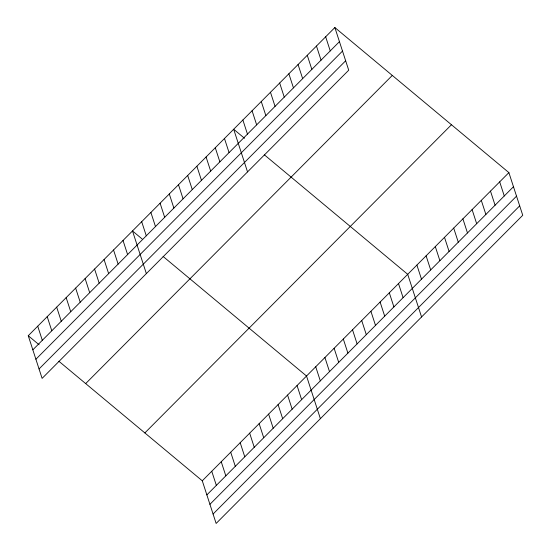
<?xml version="1.0" encoding="UTF-8"?>
<svg xmlns="http://www.w3.org/2000/svg" width="551" height="551" viewBox="0 0 551 551"><rect width="100%" height="100%" fill="white"/><g stroke="black" fill="none" stroke-linecap="round" stroke-linejoin="round"><path stroke-width="0.83" d="M334.863 27.55L348.721 70.204L42.11 378.379L28.253 335.724L334.863 27.55L508.89 172.621L522.747 215.276L216.137 523.45L202.279 480.796L58.881 361.256M32.833 349.83L339.444 41.656M35.891 359.252L342.502 51.078M39.045 368.956L345.656 60.782M85.68 383.599L392.291 75.425M144.851 432.921L451.462 124.746M202.279 480.796L508.89 172.621M206.866 494.901L513.47 186.72M209.924 504.323L516.535 196.142M213.079 514.028L519.689 205.854M244.527 138.294L233.679 129.251L247.537 171.905M264.308 154.783L407.712 274.315L421.57 316.97M142.068 238.927L132.495 230.945L146.359 273.599M163.124 256.477L306.528 376.016L320.386 418.67M28.253 335.724L39.1 344.768M499.695 181.864L504.275 195.97M490.493 191.107L495.073 205.213M481.298 200.357L485.879 214.456M472.097 209.6L476.677 223.706M462.902 218.843L467.482 232.949M453.7 228.093L458.28 242.192M444.505 237.336L449.086 251.442M435.304 246.579L439.884 260.685M426.109 255.829L430.689 269.928M416.907 265.072L421.487 279.178M325.662 36.793L330.242 50.899M398.511 283.565L403.091 297.664M316.467 46.043L321.047 60.142M389.316 292.808L393.896 306.914M307.265 55.286L311.845 69.392M380.114 302.051L384.694 316.157M298.063 64.529L302.651 78.635M370.919 311.301L375.5 325.4M288.869 73.779L293.449 87.878M361.718 320.544L366.298 334.65M279.667 83.022L284.254 97.128M352.523 329.787L357.103 343.893M270.472 92.265L275.052 106.371M343.321 339.037L347.901 353.136M261.27 101.515L265.858 115.614M334.126 348.28L338.707 362.386M252.076 110.758L256.656 124.863M324.925 357.523L329.505 371.629M242.874 120.001L247.461 134.107M315.723 366.773L320.31 380.872M224.477 138.494L229.064 152.599M297.051 385.542L301.631 399.647M215.283 147.737L219.863 161.842M287.574 395.067L292.154 409.173M206.081 156.987L210.668 171.085M278.097 404.592L282.677 418.698M196.886 166.23L201.466 180.335M268.619 414.118L273.2 428.223M187.684 175.473L192.271 189.578M259.142 423.643L263.722 437.749M178.49 184.723L183.07 198.821M249.665 433.169L254.245 447.274M169.288 193.966L173.875 208.071M240.188 442.694L244.768 456.8M160.093 203.209L164.673 217.314M230.711 452.219L235.298 466.325M150.891 212.459L155.478 226.557M221.233 461.745L225.82 475.85M141.697 221.702L146.277 235.807M211.756 471.27L216.343 485.376M123.018 240.47L127.605 254.576M113.54 249.996L118.128 264.101M104.063 259.521L108.65 273.627M94.586 269.046L99.173 283.152M85.116 278.572L89.696 292.677M75.639 288.097L80.219 302.203M66.161 297.623L70.742 311.728M56.684 307.148L61.264 321.254M47.207 316.673L51.787 330.779M37.73 326.199L42.31 340.304"/></g></svg>
